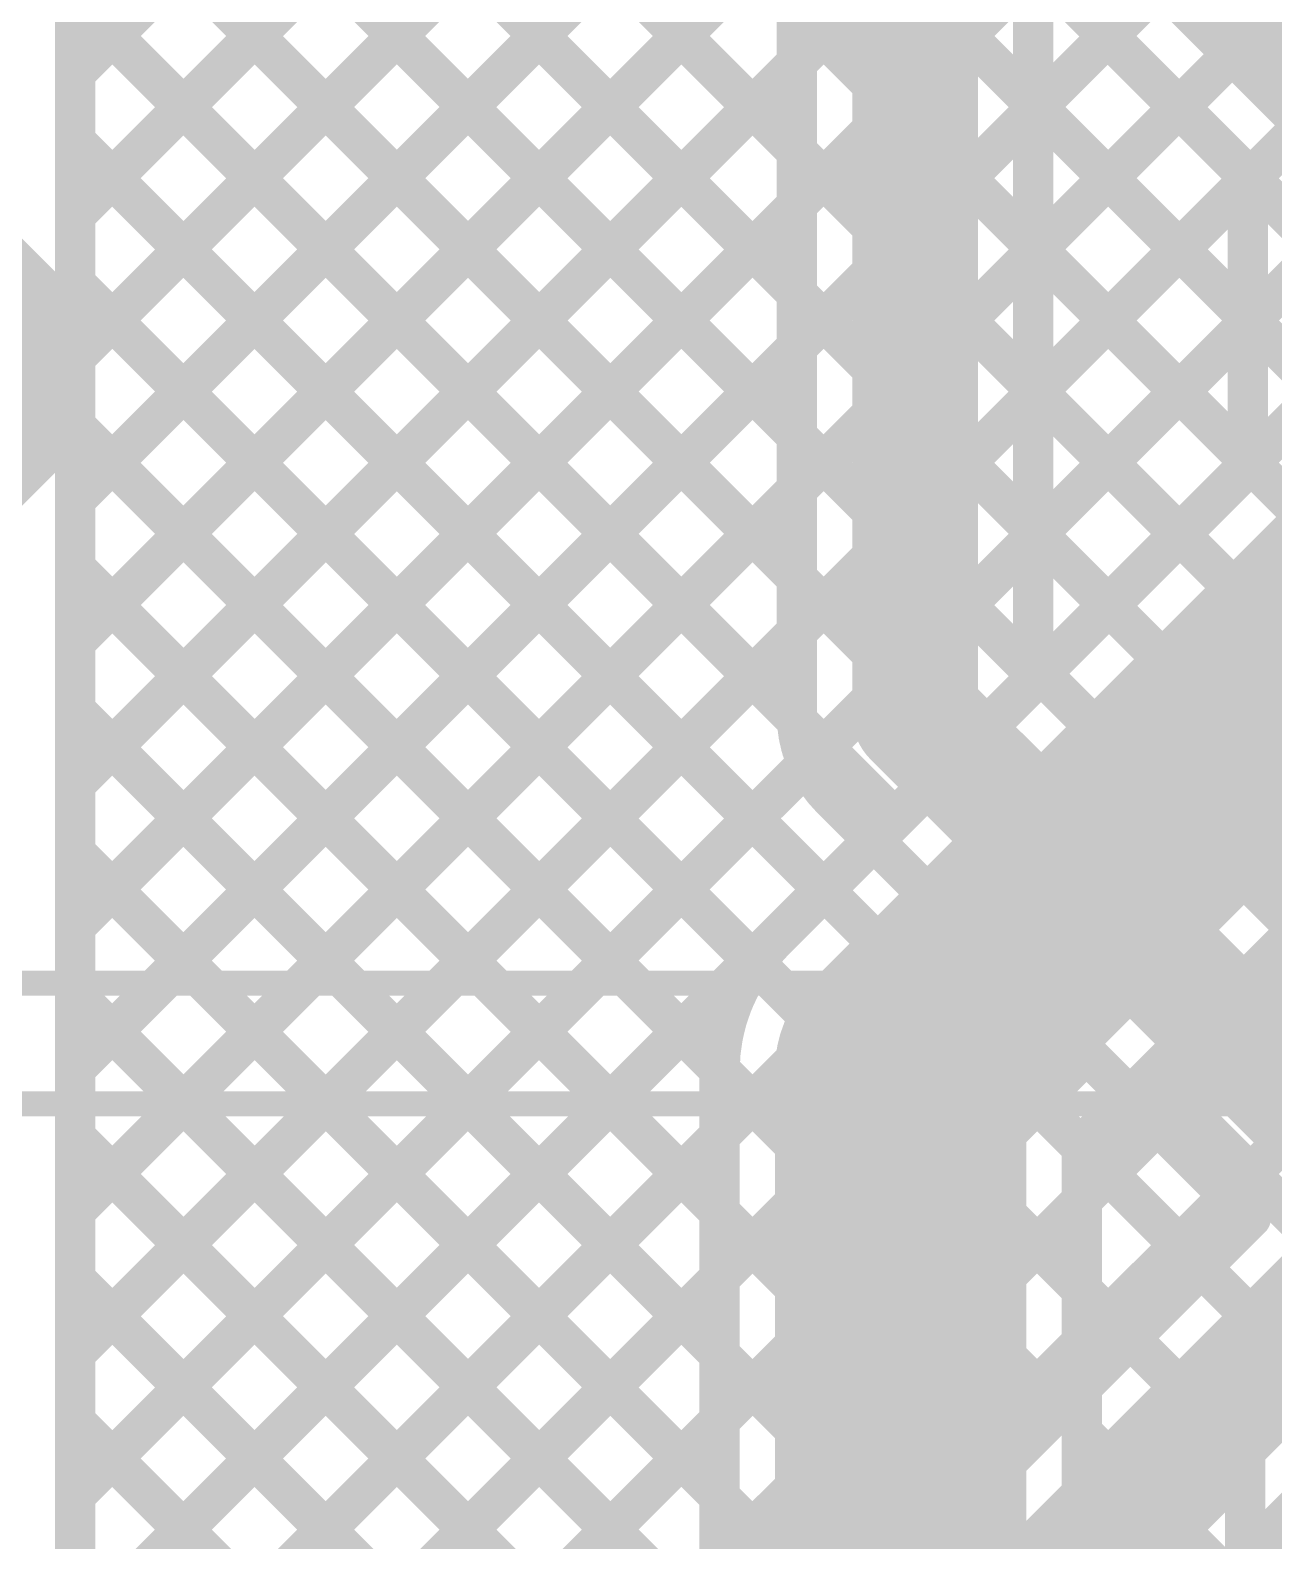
# Model space of a CAD drawing. Header units: millimetres. Extents: x 0 to 214, y 0 to 214.
# Drawn here: x 0.0451 to 0.2923, y 2.0078 to 2.3082 of the extents above; entities that cross this region are included whole.
import ezdxf

# ---------------------------------------------------------------- set-up
doc = ezdxf.new("R2010")
doc.units = ezdxf.units.MM
doc.header["$MEASUREMENT"] = 0
for name, color, linetype in [('BottomLayer', 5, 'Continuous'), ('TopLayer', 1, 'Continuous'), ('TopOverlay', 2, 'Continuous')]:
    doc.layers.add(name, color=color, linetype=linetype)

# ---------------------------------------------------------------- blocks, each defined once
blk = doc.blocks.new('TBP01R1_508_02BE_96')
at = {"layer": 'TopOverlay'}
for points, const_width in [([(-0.2315, 0.3937), (-0.2315, -0.07874)], 0.005), ([(-0.145, 0.339), (-0.126, 0.32)], 0.01), ([(-0.075, 0.339), (-0.094, 0.32)], 0.01), ([(-0.126, 0.32), (-0.094, 0.32)], 0.01)]:
    blk.add_lwpolyline(points, dxfattribs=dict(at, const_width=const_width))
at = {"layer": 'TopOverlay', "const_width": 0.005}
for points in [[(-0.1285, 0.32, 1), (-0.1235, 0.32, 1)], [(-0.1285, 0.32, 1), (-0.1235, 0.32, 1)], [(-0.0965, 0.32, 1), (-0.0915, 0.32, 1)], [(-0.0965, 0.32, 1), (-0.0915, 0.32, 1)]]:
    blk.add_lwpolyline(points, format="xyb", close=True, dxfattribs=at)
blk = doc.blocks.new('TBP01R1_508_02BE_97')
at = {"layer": 'TopOverlay', "const_width": 0.005}
blk.add_lwpolyline([(0.2315, 0.3937), (0.2315, -0.07874)], dxfattribs=at)

msp = doc.modelspace()

# ---------------------------------------------------------------- linework, layer by layer
at = {"layer": 'BottomLayer'}
for points, const_width in [([(0.05399, 4.07584), (0.05401, 0.14794)], 0.008), ([(0.221, 2.172), (0.221, 4.03231)], 0.025), ([(0.1975, 2.172), (0.1975, 4.03231)], 0.008), ([(0.2445, 2.18173), (0.2445, 4.02258)], 0.008), ([(0.054, 2.2996), (0.1975, 2.4431)], 0.008), ([(0.054, 2.42754), (0.1975, 2.28404)], 0.008), ([(0.054, 2.27132), (0.1975, 2.41482)], 0.008), ([(0.054, 2.39926), (0.1975, 2.25576)], 0.008), ([(0.054, 2.24303), (0.1975, 2.38653)], 0.008), ([(0.2445, 2.29211), (0.33853, 2.38614)], 0.008), ([(0.054, 2.37098), (0.1975, 2.22747)], 0.008), ([(0.054, 2.21475), (0.1975, 2.35825)], 0.008), ([(0.2445, 2.35018), (0.29688, 2.2978)], 0.008), ([(0.054, 2.34269), (0.1975, 2.19919)], 0.008), ([(0.054, 2.18646), (0.1975, 2.32997)], 0.008), ([(0.2445, 2.3219), (0.29688, 2.26951)], 0.008), ([(0.2445, 2.26383), (0.29688, 2.31621)], 0.008), ([(0.054, 2.31441), (0.19753, 2.17088)], 0.008), ([(0.054, 2.15818), (0.1975, 2.30168)], 0.008), ([(0.2445, 1.9527), (0.58714, 2.29534)], 0.008), ([(0.2445, 2.29361), (0.29688, 2.24123)], 0.008), ([(0.2445, 2.23554), (0.29688, 2.28793)], 0.008), ([(0.054, 2.28612), (0.27794, 2.06218)], 0.008), ([(0.054, 2.1299), (0.1975, 2.2734)], 0.008), ([(0.2445, 2.26533), (0.29688, 2.21294)], 0.008), ([(0.054, 2.25784), (0.2638, 2.04804)], 0.008), ([(0.2445, 2.20726), (0.29688, 2.25964)], 0.008), ([(0.054, 2.10161), (0.1975, 2.24511)], 0.008), ([(0.2445, 2.23704), (0.29688, 2.18466)], 0.008), ([(0.24588, 2.18035), (0.29688, 2.23136)], 0.008), ([(0.054, 2.22955), (0.24966, 2.03389)], 0.008), ([(0.054, 2.07333), (0.1975, 2.21683)], 0.008), ([(0.2445, 2.20876), (0.61309, 1.84017)], 0.008), ([(0.054, 2.20127), (0.23552, 2.01975)], 0.008), ([(0.26002, 2.16621), (0.29688, 2.20308)], 0.008), ([(0.054, 2.04504), (0.1975, 2.18854)], 0.008), ([(0.221, 2.172), (0.321, 2.072)], 0.025), ([(0.2445, 2.18173), (0.3376, 2.08863)], 0.008), ([(0.27416, 2.15207), (0.30221, 2.18012)], 0.008), ([(0.28831, 2.13793), (0.3305, 2.18012)], 0.008), ([(0.054, 2.17298), (0.22138, 2.00561)], 0.008), ([(0.054, 2.01676), (0.19958, 2.16234)], 0.008), ([(0.2044, 2.15537), (0.28777, 2.072)], 0.008), ([(0.054, 1.98848), (0.21265, 2.14712)], 0.008), ([(0.054, 2.1447), (0.20723, 1.99147)], 0.008), ([(0.054, 1.96019), (0.22679, 2.13298)], 0.008), ([(0.054, 1.93191), (0.24093, 2.11884)], 0.008), ([(0.054, 2.11642), (0.19752, 1.9729)], 0.008), ([(0.054, 1.90362), (0.25507, 2.10469)], 0.008), ([(0.054, 1.87534), (0.26921, 2.09055)], 0.008), ([(0.054, 2.08813), (0.1975, 1.94463)], 0.008), ([(0.221, 1.972), (0.321, 2.072)], 0.025), ([(0.054, 1.84705), (0.28336, 2.07641)], 0.008), ([(0.2044, 1.98863), (0.28777, 2.072)], 0.008), ([(0.054, 2.05985), (0.1975, 1.91635)], 0.008), ([(0.2445, 1.96227), (0.3376, 2.05537)], 0.008), ([(0.054, 2.03156), (0.1975, 1.88806)], 0.008)]:
    msp.add_lwpolyline(points, dxfattribs=dict(at, const_width=const_width))
for points, const_width in [([(0.1955, 2.30168, 1), (0.1995, 2.30168, 1)], 0.004), ([(0.052, 2.2996, 1), (0.056, 2.2996, 1)], 0.004), ([(0.2425, 2.29361, 1), (0.2465, 2.29361, 1)], 0.004), ([(0.2425, 2.29211, 1), (0.2465, 2.29211, 1)], 0.004), ([(0.052, 2.28612, 1), (0.056, 2.28612, 1)], 0.004), ([(0.1955, 2.28404, 1), (0.1995, 2.28404, 1)], 0.004), ([(0.1955, 2.2734, 1), (0.1995, 2.2734, 1)], 0.004), ([(0.052, 2.27132, 1), (0.056, 2.27132, 1)], 0.004), ([(0.2425, 2.26533, 1), (0.2465, 2.26533, 1)], 0.004), ([(0.2425, 2.26383, 1), (0.2465, 2.26383, 1)], 0.004), ([(0.052, 2.25784, 1), (0.056, 2.25784, 1)], 0.004), ([(0.1955, 2.25576, 1), (0.1995, 2.25576, 1)], 0.004), ([(0.052, 2.24303, 1), (0.056, 2.24303, 1)], 0.004), ([(0.1955, 2.24511, 1), (0.1995, 2.24511, 1)], 0.004), ([(0.2425, 2.23704, 1), (0.2465, 2.23704, 1)], 0.004), ([(0.2425, 2.23554, 1), (0.2465, 2.23554, 1)], 0.004), ([(0.052, 2.22955, 1), (0.056, 2.22955, 1)], 0.004), ([(0.1955, 2.22747, 1), (0.1995, 2.22747, 1)], 0.004), ([(0.1955, 2.21683, 1), (0.1995, 2.21683, 1)], 0.004), ([(0.052, 2.21475, 1), (0.056, 2.21475, 1)], 0.004), ([(0.2425, 2.20876, 1), (0.2465, 2.20876, 1)], 0.004), ([(0.2425, 2.20726, 1), (0.2465, 2.20726, 1)], 0.004), ([(0.052, 2.20127, 1), (0.056, 2.20127, 1)], 0.004), ([(0.1955, 2.19919, 1), (0.1995, 2.19919, 1)], 0.004), ([(0.052, 2.18646, 1), (0.056, 2.18646, 1)], 0.004), ([(0.1955, 2.18854, 1), (0.1995, 2.18854, 1)], 0.004), ([(0.21475, 2.172, 1), (0.22725, 2.172, 1)], 0.0125), ([(0.21475, 2.172, 1), (0.22725, 2.172, 1)], 0.0125), ([(0.2425, 2.18173, 1), (0.2465, 2.18173, 1)], 0.004), ([(0.2425, 2.18173, 1), (0.2465, 2.18173, 1)], 0.004), ([(0.24388, 2.18035, 1), (0.24788, 2.18035, 1)], 0.004), ([(0.052, 2.17298, 1), (0.056, 2.17298, 1)], 0.004), ([(0.1955, 2.172, 1), (0.1995, 2.172, 1)], 0.004), ([(0.1955, 2.172, 1), (0.1995, 2.172, 1)], 0.004), ([(0.1955, 2.172, 1), (0.1995, 2.172, 1)], 0.004), ([(0.19553, 2.17088, 1), (0.19953, 2.17088, 1)], 0.004), ([(0.25802, 2.16621, 1), (0.26202, 2.16621, 1)], 0.004), ([(0.19758, 2.16234, 1), (0.20158, 2.16234, 1)], 0.004), ([(0.052, 2.15818, 1), (0.056, 2.15818, 1)], 0.004), ([(0.20238, 2.15538, 1), (0.20638, 2.15538, 1)], 0.004), ([(0.2024, 2.15537, 1), (0.2064, 2.15537, 1)], 0.004), ([(0.2024, 2.15537, 1), (0.2064, 2.15537, 1)], 0.004), ([(0.27216, 2.15207, 1), (0.27616, 2.15207, 1)], 0.004), ([(0.21065, 2.14712, 1), (0.21465, 2.14712, 1)], 0.004), ([(0.052, 2.1447, 1), (0.056, 2.1447, 1)], 0.004), ([(0.28631, 2.13793, 1), (0.29031, 2.13793, 1)], 0.004), ([(0.22479, 2.13298, 1), (0.22879, 2.13298, 1)], 0.004), ([(0.052, 2.1299, 1), (0.056, 2.1299, 1)], 0.004), ([(0.23893, 2.11884, 1), (0.24293, 2.11884, 1)], 0.004), ([(0.052, 2.11642, 1), (0.056, 2.11642, 1)], 0.004), ([(0.25307, 2.10469, 1), (0.25707, 2.10469, 1)], 0.004), ([(0.052, 2.10161, 1), (0.056, 2.10161, 1)], 0.004), ([(0.26721, 2.09055, 1), (0.27121, 2.09055, 1)], 0.004), ([(0.052, 2.08813, 1), (0.056, 2.08813, 1)], 0.004), ([(0.28136, 2.07641, 1), (0.28536, 2.07641, 1)], 0.004), ([(0.052, 2.07333, 1), (0.056, 2.07333, 1)], 0.004), ([(0.28577, 2.072, 1), (0.28977, 2.072, 1)], 0.004), ([(0.28577, 2.072, 1), (0.28977, 2.072, 1)], 0.004), ([(0.052, 2.05985, 1), (0.056, 2.05985, 1)], 0.004), ([(0.27594, 2.06218, 1), (0.27994, 2.06218, 1)], 0.004), ([(0.2618, 2.04804, 1), (0.2658, 2.04804, 1)], 0.004), ([(0.052, 2.04504, 1), (0.056, 2.04504, 1)], 0.004), ([(0.24766, 2.03389, 1), (0.25166, 2.03389, 1)], 0.004), ([(0.052, 2.03156, 1), (0.056, 2.03156, 1)], 0.004), ([(0.23352, 2.01975, 1), (0.23752, 2.01975, 1)], 0.004), ([(0.052, 2.01676, 1), (0.056, 2.01676, 1)], 0.004), ([(0.21938, 2.00561, 1), (0.22338, 2.00561, 1)], 0.004)]:
    msp.add_lwpolyline(points, format="xyb", close=True, dxfattribs=dict(at, const_width=const_width))
at = {"layer": 'BottomLayer', "const_width": 0.008}
for points in [[(0.2044, 2.15537, -0.199188), (0.1975, 2.172)], [(0.20438, 2.15538, -0.198912), (0.1975, 2.172)]]:
    msp.add_lwpolyline(points, format="xyb", dxfattribs=at)
at = {"layer": 'TopLayer'}
for points, const_width in [([(0.05399, 4.07584), (0.05401, 0.14794)], 0.008), ([(0.054, 2.48411), (0.28714, 2.25097)], 0.008), ([(0.054, 2.45583), (0.28714, 2.22269)], 0.008), ([(0.054, 2.2996), (0.18214, 2.42774)], 0.008), ([(0.054, 2.42754), (0.2737, 2.20784)], 0.008), ([(0.21814, 2.39897), (0.36694, 2.25017)], 0.05), ([(0.054, 2.27132), (0.18214, 2.39946)], 0.008), ([(0.054, 2.39926), (0.25956, 2.1937)], 0.008), ([(0.054, 2.24303), (0.18892, 2.37795)], 0.008), ([(0.19273, 2.37347), (0.28714, 2.27906)], 0.008), ([(0.054, 2.37098), (0.24541, 2.17956)], 0.008), ([(0.054, 2.21475), (0.20273, 2.36348)], 0.008), ([(0.054, 2.18646), (0.21687, 2.34933)], 0.008), ([(0.054, 2.34269), (0.23127, 2.16542)], 0.008), ([(0.054, 2.15818), (0.23101, 2.33519)], 0.008), ([(0.054, 2.1299), (0.24515, 2.32105)], 0.008), ([(0.054, 2.31441), (0.21713, 2.15128)], 0.008), ([(0.054, 2.10161), (0.25929, 2.30691)], 0.008), ([(0.054, 2.07333), (0.27344, 2.29276)], 0.008), ([(0.054, 2.28612), (0.20299, 2.13713)], 0.008), ([(0.28714, 2.22129), (0.28714, 2.27906)], 0.008), ([(0.054, 2.04504), (0.28714, 2.27818)], 0.008), ([(0.21814, 2.10137), (0.36694, 2.25017)], 0.05), ([(0.054, 2.25784), (0.18914, 2.1227)], 0.008), ([(0.054, 2.01676), (0.28714, 2.2499)], 0.008), ([(0.054, 2.22955), (0.18214, 2.10141)], 0.008), ([(0.054, 1.98848), (0.28714, 2.22162)], 0.008), ([(0.19273, 2.12688), (0.28714, 2.22129)], 0.008), ([(0.054, 2.20127), (0.18214, 2.07313)], 0.008), ([(0.054, 2.17298), (0.18214, 2.04484)], 0.008), ([(0.25414, 2.04719), (0.37462, 2.16767)], 0.008), ([(0.25414, 2.08646), (0.33535, 2.16767)], 0.008), ([(0.25414, 2.07548), (0.34633, 2.16767)], 0.008), ([(0.054, 2.1447), (0.18214, 2.01656)], 0.008), ([(0.21814, 1.91197), (0.21814, 2.10137)], 0.05), ([(0.054, 2.11642), (0.18214, 1.98827)], 0.008), ([(0.28218, 2.11451), (0.30682, 2.08987)], 0.008), ([(0.18214, 1.91197), (0.18214, 2.10137)], 0.008), ([(0.26804, 2.10036), (0.29826, 2.07014)], 0.008), ([(0.054, 1.96019), (0.18214, 2.08833)], 0.008), ([(0.054, 2.08813), (0.18214, 1.95999)], 0.008), ([(0.25414, 1.92688), (0.25414, 2.08646)], 0.008), ([(0.25414, 2.08598), (0.29895, 2.04118)], 0.008), ([(0.25414, 2.01891), (0.29953, 2.0643)], 0.008), ([(0.054, 1.93191), (0.18214, 2.06005)], 0.008), ([(0.054, 2.05985), (0.18214, 1.93171)], 0.008), ([(0.25414, 2.0577), (0.28664, 2.0252)], 0.008), ([(0.28664, 2.04118), (0.57964, 2.04118)], 0.008), ([(0.28664, 1.89439), (0.28664, 2.04118)], 0.008), ([(0.054, 1.90362), (0.18214, 2.03176)], 0.008), ([(0.054, 2.03156), (0.18354, 1.90202)], 0.008), ([(0.25414, 2.02941), (0.28664, 1.99692)], 0.008), ([(0.25414, 1.99063), (0.28664, 2.02312)], 0.008)]:
    msp.add_lwpolyline(points, dxfattribs=dict(at, const_width=const_width))
for points, const_width in [([(0.25729, 2.30691, 1), (0.26129, 2.30691, 1)], 0.004), ([(0.052, 2.2996, 1), (0.056, 2.2996, 1)], 0.004), ([(0.27144, 2.29276, 1), (0.27544, 2.29276, 1)], 0.004), ([(0.052, 2.28612, 1), (0.056, 2.28612, 1)], 0.004), ([(0.28514, 2.27906, 1), (0.28914, 2.27906, 1)], 0.004), ([(0.28514, 2.27906, 1), (0.28914, 2.27906, 1)], 0.004), ([(0.28514, 2.27818, 1), (0.28914, 2.27818, 1)], 0.004), ([(0.052, 2.27132, 1), (0.056, 2.27132, 1)], 0.004), ([(0.052, 2.25784, 1), (0.056, 2.25784, 1)], 0.004), ([(0.28514, 2.25097, 1), (0.28914, 2.25097, 1)], 0.004), ([(0.28514, 2.2499, 1), (0.28914, 2.2499, 1)], 0.004), ([(0.052, 2.24303, 1), (0.056, 2.24303, 1)], 0.004), ([(0.052, 2.22955, 1), (0.056, 2.22955, 1)], 0.004), ([(0.28514, 2.22269, 1), (0.28914, 2.22269, 1)], 0.004), ([(0.28514, 2.22162, 1), (0.28914, 2.22162, 1)], 0.004), ([(0.28514, 2.22129, 1), (0.28914, 2.22129, 1)], 0.004), ([(0.28514, 2.22129, 1), (0.28914, 2.22129, 1)], 0.004), ([(0.052, 2.21475, 1), (0.056, 2.21475, 1)], 0.004), ([(0.2717, 2.20784, 1), (0.2757, 2.20784, 1)], 0.004), ([(0.052, 2.20127, 1), (0.056, 2.20127, 1)], 0.004), ([(0.25756, 2.1937, 1), (0.26156, 2.1937, 1)], 0.004), ([(0.052, 2.18646, 1), (0.056, 2.18646, 1)], 0.004), ([(0.24341, 2.17956, 1), (0.24741, 2.17956, 1)], 0.004), ([(0.052, 2.17298, 1), (0.056, 2.17298, 1)], 0.004), ([(0.22927, 2.16542, 1), (0.23327, 2.16542, 1)], 0.004), ([(0.052, 2.15818, 1), (0.056, 2.15818, 1)], 0.004), ([(0.21513, 2.15128, 1), (0.21913, 2.15128, 1)], 0.004), ([(0.052, 2.1447, 1), (0.056, 2.1447, 1)], 0.004), ([(0.20099, 2.13713, 1), (0.20499, 2.13713, 1)], 0.004), ([(0.052, 2.1299, 1), (0.056, 2.1299, 1)], 0.004), ([(0.19069, 2.12683, 1), (0.19469, 2.12683, 1)], 0.004), ([(0.19073, 2.12688, 1), (0.19473, 2.12688, 1)], 0.004), ([(0.19073, 2.12688, 1), (0.19473, 2.12688, 1)], 0.004), ([(0.18714, 2.1227, 1), (0.19114, 2.1227, 1)], 0.004), ([(0.20564, 2.10137, 1), (0.23064, 2.10137, 1)], 0.025), ([(0.20564, 2.10137, 1), (0.23064, 2.10137, 1)], 0.025), ([(0.052, 2.11642, 1), (0.056, 2.11642, 1)], 0.004), ([(0.28018, 2.11451, 1), (0.28418, 2.11451, 1)], 0.004), ([(0.052, 2.10161, 1), (0.056, 2.10161, 1)], 0.004), ([(0.18014, 2.10141, 1), (0.18414, 2.10141, 1)], 0.004), ([(0.18014, 2.10137, 1), (0.18414, 2.10137, 1)], 0.004), ([(0.18014, 2.10137, 1), (0.18414, 2.10137, 1)], 0.004), ([(0.18014, 2.10137, 1), (0.18414, 2.10137, 1)], 0.004), ([(0.26604, 2.10036, 1), (0.27004, 2.10036, 1)], 0.004), ([(0.052, 2.08813, 1), (0.056, 2.08813, 1)], 0.004), ([(0.18014, 2.08833, 1), (0.18414, 2.08833, 1)], 0.004), ([(0.25214, 2.08646, 1), (0.25614, 2.08646, 1)], 0.004), ([(0.25214, 2.08646, 1), (0.25614, 2.08646, 1)], 0.004), ([(0.25214, 2.08598, 1), (0.25614, 2.08598, 1)], 0.004), ([(0.25214, 2.07548, 1), (0.25614, 2.07548, 1)], 0.004), ([(0.052, 2.07333, 1), (0.056, 2.07333, 1)], 0.004), ([(0.18014, 2.07313, 1), (0.18414, 2.07313, 1)], 0.004), ([(0.052, 2.05985, 1), (0.056, 2.05985, 1)], 0.004), ([(0.18014, 2.06005, 1), (0.18414, 2.06005, 1)], 0.004), ([(0.25214, 2.0577, 1), (0.25614, 2.0577, 1)], 0.004), ([(0.052, 2.04504, 1), (0.056, 2.04504, 1)], 0.004), ([(0.18014, 2.04484, 1), (0.18414, 2.04484, 1)], 0.004), ([(0.25214, 2.04719, 1), (0.25614, 2.04719, 1)], 0.004), ([(0.28464, 2.04118, 1), (0.28864, 2.04118, 1)], 0.004), ([(0.28464, 2.04118, 1), (0.28864, 2.04118, 1)], 0.004), ([(0.052, 2.03156, 1), (0.056, 2.03156, 1)], 0.004), ([(0.18014, 2.03176, 1), (0.18414, 2.03176, 1)], 0.004), ([(0.25214, 2.02941, 1), (0.25614, 2.02941, 1)], 0.004), ([(0.28464, 2.0252, 1), (0.28864, 2.0252, 1)], 0.004), ([(0.28464, 2.02312, 1), (0.28864, 2.02312, 1)], 0.004), ([(0.25214, 2.01891, 1), (0.25614, 2.01891, 1)], 0.004), ([(0.052, 2.01676, 1), (0.056, 2.01676, 1)], 0.004), ([(0.18014, 2.01656, 1), (0.18414, 2.01656, 1)], 0.004)]:
    msp.add_lwpolyline(points, format="xyb", close=True, dxfattribs=dict(at, const_width=const_width))
at = {"layer": 'TopLayer', "const_width": 0.008}
for points in [[(0.18214, 2.10137, -0.199396), (0.19273, 2.12688)], [(0.18214, 2.10137, -0.198912), (0.19269, 2.12683)]]:
    msp.add_lwpolyline(points, format="xyb", dxfattribs=at)

# ---------------------------------------------------------------- block references
at = {"rotation": 90}
for name, p in [('TBP01R1_508_02BE_96', (0.36694, 2.35017)), ('TBP01R1_508_02BE_97', (0.36694, 1.86317))]:
    msp.add_blockref(name, p, dxfattribs=at)

doc.saveas('drawing.dxf')
